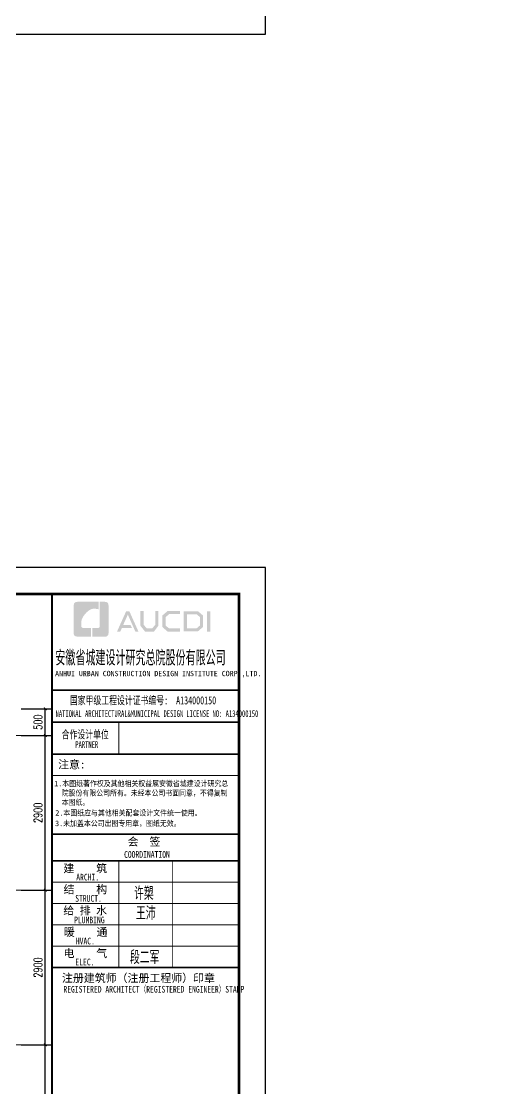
# Model space of a CAD drawing. Extents: x -1712635 to -854203, y -534641 to -21985.
# Drawn here: x -991810 to -982875, y -110464 to -90455 of the extents above; entities that cross this region are included whole.
import ezdxf

# ---------------------------------------------------------------- set-up
doc = ezdxf.new("R2010")
doc.units = 0
doc.header["$LTSCALE"] = 1000
doc.linetypes.add('DOTE', pattern=[2.42, 2, -0.2, 0.02, -0.2])
doc.layers.get('0').update_dxf_attribs({"linetype": 'CONTINUOUS'})
doc.layers.get('Defpoints').update_dxf_attribs({"linetype": 'CONTINUOUS'})
for name, color, linetype in [('-TK', 7, 'CONTINUOUS'), ('DIM_ELEV', 3, 'CONTINUOUS'), ('PUB_DIM', 3, 'CONTINUOUS'), ('S-X详图填充', 252, 'CONTINUOUS'), ('图签文字', 4, 'CONTINUOUS')]:
    doc.layers.add(name, color=color, linetype=linetype)
doc.layers.add('DOTE', color=19, linetype='DOTE', lineweight=9)
doc.layers.add('图框', color=9, linetype='CONTINUOUS', lineweight=18)
doc.styles.add('_TCH_DIM_T3', font='SIMPLEX', dxfattribs={"width": 0.705882, "bigfont": 'GBCBIG'})
doc.styles.add('HT', font='simhei.ttf')
doc.styles.add('建筑图签-1', font='simhei.ttf', dxfattribs={"width": 0.7})
doc.styles.add('建筑图签-2', font='TXT.shx', dxfattribs={"width": 0.5, "bigfont": 'HZTXT.shx'})
doc.dimstyles.new('_TCH_ARCH&&50', dxfattribs={"dimtxt": 157.5, "dimasz": 50, "dimexe": 125, "dimexo": 150, "dimgap": 58.75, "dimtad": 1, "dimdec": 0, "dimzin": 0, "dimdsep": 46, "dimtxsty": '_TCH_DIM_T3', "dimblk": 'ARCHTICK', "dimcen": 0.09, "dimclrt": 7, "dimazin": 0, "dimtfac": 1, "dimtdec": 0, "dimtix": 1, "dimtmove": 2, "dimatfit": 3, "dimldrblk": 'ARCHTICK', "dimfxl": 0, "dimtolj": 1, "dimtzin": 0, "dimarcsym": 0})

# ---------------------------------------------------------------- blocks, each defined once
blk = doc.blocks.new('院标1')
h = blk.add_hatch(color=150)
h.dxf.hatch_style = 1
edge = h.paths.add_edge_path()
edge.add_spline(control_points=[(116373, 648379), (116379, 648379), (116382, 648379), (116391, 648379), (116391, 648379), (116391, 648379), (116616, 648379), (116616, 648379), (116616, 648379), (116616, 648379), (116616, 648054), (116616, 648054), (116616, 648054), (116616, 648054), (116108, 648054), (116108, 648054), (116108, 648054), (116028, 648054), (115963, 648111), (115963, 648199), (115963, 648199), (115963, 648199), (115963, 649215), (115963, 649215), (115963, 649215), (115963, 649295), (116018, 649360), (116108, 649360), (116108, 649360), (116108, 649360), (116897, 649360), (116897, 649360), (116897, 649360), (116897, 649360), (116897, 649080), (116897, 649080), (116897, 649080), (116897, 649080), (116566, 649140), (116356, 648859), (116356, 648859), (116245, 648719), (116240, 648545), (116247, 648466), (116247, 648466), (116254, 648386), (116247, 648466), (116247, 648466), (116247, 648466), (116247, 648466), (116258, 648374), (116373, 648379)], knot_values=[0, 0, 0, 0, 0.071429, 0.071429, 0.071429, 0.107143, 0.142857, 0.142857, 0.142857, 0.178571, 0.214286, 0.214286, 0.214286, 0.25, 0.285714, 0.285714, 0.285714, 0.321429, 0.357143, 0.357143, 0.357143, 0.392857, 0.428571, 0.428571, 0.428571, 0.464286, 0.5, 0.5, 0.5, 0.535714, 0.571429, 0.571429, 0.571429, 0.607143, 0.642857, 0.642857, 0.642857, 0.678571, 0.714286, 0.714286, 0.714286, 0.75, 0.785714, 0.785714, 0.785714, 0.821429, 0.857143, 0.857143, 0.857143, 0.928571, 1, 1, 1, 1], degree=3, periodic=0)
h = blk.add_hatch(color=150)
h.dxf.hatch_style = 1
edge = h.paths.add_edge_path()
edge.add_spline(control_points=[(117268, 649215), (117268, 649215), (117268, 648199), (117268, 648199), (117268, 648199), (117268, 648114), (117212, 648054), (117123, 648054), (117123, 648054), (117123, 648054), (116663, 648054), (116663, 648054), (116663, 648054), (116663, 648054), (116663, 648379), (116663, 648379), (116663, 648379), (116663, 648379), (116865, 648379), (116865, 648379), (116865, 648379), (116907, 648379), (116941, 648413), (116941, 648455), (116941, 648455), (116941, 648455), (116941, 649360), (116941, 649360), (116941, 649360), (116941, 649360), (117123, 649360), (117123, 649360), (117123, 649360), (117204, 649360), (117268, 649306), (117268, 649215)], knot_values=[0, 0, 0, 0, 0.1, 0.1, 0.1, 0.15, 0.2, 0.2, 0.2, 0.25, 0.3, 0.3, 0.3, 0.35, 0.4, 0.4, 0.4, 0.45, 0.5, 0.5, 0.5, 0.55, 0.6, 0.6, 0.6, 0.65, 0.7, 0.7, 0.7, 0.75, 0.8, 0.8, 0.8, 0.9, 1, 1, 1, 1], degree=3, periodic=0)
blk = doc.blocks.new('A1')
at = {"layer": '图框'}
h = blk.add_hatch(color=256, dxfattribs=at)
h.paths.add_polyline_path([(81908, 57758), (82034, 57758), (82034, 56988), (81908, 56988)])
h.paths.add_polyline_path([(81156, 57642), (81156, 57116), (81516, 57116), (81640, 57223), (81640, 57541), (81520, 57642)], flags=16)
h.paths.add_polyline_path([(81038, 57760), (81038, 56998), (81560, 56998), (81759, 57168), (81759, 57596), (81563, 57760)])
h.paths.add_polyline_path([(80895, 57764), (80895, 57648), (80488, 57648), (80355, 57537), (80355, 57218), (80488, 57115), (80897, 57115), (80897, 56993), (80433, 56993), (80231, 57168), (80231, 57596), (80429, 57764)])
h.paths.add_polyline_path([(79412, 57762), (79532, 57762), (79532, 57251), (79646, 57120), (79857, 57120), (79971, 57251), (79971, 57762), (80085, 57762), (80085, 57214), (79921, 56997), (79583, 56997), (79412, 57216)])
h.paths.add_polyline_path([(78880, 57760), (78997, 57760), (79339, 56996), (79223, 56996), (78942, 57630), (78767, 57242), (79038, 57242), (79099, 57127), (78718, 57127), (78659, 56994), (78536, 56994)])
blk.add_lwpolyline([(0, 59400), (0, 0), (84100, 0), (84100, 59400)], close=True)
at = {"const_width": 100}
blk.add_lwpolyline([(2500, 58400), (2500, 1000), (83100, 1000), (83100, 58400)], close=True, dxfattribs=at)
at = {"layer": '图框'}
for p, q in [((76100, 54800), (83100, 54800)), ((76100, 54800), (83100, 54800)), ((76100, 53600), (83100, 53600))]:
    blk.add_line(p, q, dxfattribs=at)
for points, const_width in [([(76100, 1000), (76100, 58400)], 70), ([(76100, 54800), (83100, 54800)], 60), ([(76100, 53600), (83100, 53600)], 60), ([(76100, 53600), (83100, 53600)], 60), ([(78600, 53600), (78600, 52400)], 35), ([(76100, 52400), (83100, 52400)], 60), ([(76100, 52400), (83100, 52400)], 60), ([(76100, 51599), (83100, 51599)], 35), ([(76108, 49400), (83108, 49400)], 60), ([(76108, 48400), (83108, 48400)], 70), ([(76108, 48400), (83108, 48400)], 70), ([(78608, 48400), (78608, 44400)], 35), ([(80608, 48400), (80608, 44400)], 35), ([(76108, 47600), (83108, 47600)], 35), ([(76108, 46800), (83108, 46800)], 35), ([(76108, 46000), (83108, 46000)], 35), ([(76108, 45200), (83108, 45200)], 35), ([(76108, 44400), (83108, 44400)], 70)]:
    blk.add_lwpolyline(points, dxfattribs=dict(at, const_width=const_width))
blk.add_blockref('院标1', (-39049, -591249))
for s, height, style, width, p in [('ANHUI URBAN CONSTRUCTION DESIGN INSTITUTE CORP.,LTD.', 200, '建筑图签-1', 0.91, (76218, 55322)), ('NATIONAL ARCHITECTURAL&MUNICIPAL DESIGN LICENSE NO: A134000150', 250, '建筑图签-1', 0.6, (76237, 53795)), ('PARTNER', 250, '建筑图签-1', 0.6, (76975, 52634)), ('1.本图纸著作权及其他相关权益属安徽省城建设计研究总', 210, 'HT', 0.88, (76186, 51193)), ('院股份有限公司所有。未经本公司书面同意，不得复制', 210, 'HT', 0.88, (76465, 50839)), ('本图纸。', 210, 'HT', 0.88, (76465, 50489)), (' 2.本图纸应与其他相关配套设计文件统一使用。 ', 210, 'HT', 0.88, (76075, 50092)), ('3.未加盖本公司出图专用章，图纸无效。', 210, 'HT', 0.88, (76218, 49698)), ('COORDINATION', 250, '建筑图签-1', 0.7, (78800, 48513)), ('ARCHI.', 250, '建筑图签-1', 0.7, (77009, 47662)), ('STRUCT.', 250, '建筑图签-1', 0.7, (76970, 46865)), ('PLUMBING', 250, '建筑图签-1', 0.7, (76929, 46058)), ('HVAC.', 250, '建筑图签-1', 0.7, (76994, 45265)), ('ELEC.', 250, '建筑图签-1', 0.7, (76978, 44480)), ('REGISTERED ARCHITECT（REGISTERED ENGINEER）STAMP', 250, '建筑图签-1', 0.7, (76529, 43459))]:
    blk.add_text(s, height=height, dxfattribs=dict(at, style=style, width=width)).set_placement(p)
at = {"layer": '图签文字', "color": 7, "style": '建筑图签-1'}
for s, height, width, p in [('安徽省城建设计研究总院股份有限公司', 500, 0.55, (76228, 55777)), ('国家甲级工程设计证书编号:  A134000150', 300, 0.7, (76772, 54267)), ('合作设计单位', 300, 0.7, (76465, 52990))]:
    blk.add_text(s, height=height, dxfattribs=dict(at, width=width)).set_placement(p)
for s, p in [('注意:', (76331, 51863)), ('会  签', (78935, 48968)), ('建    筑', (76530, 47967)), ('结    构', (76534, 47179)), ('给 排 水', (76525, 46385)), ('暖    通', (76543, 45582)), ('电    气', (76533, 44782)), ('注册建筑师（注册工程师）印章', (76475, 43854))]:
    blk.add_text(s, height=300, dxfattribs=at).set_placement(p)
at = {"layer": '图签文字', "color": 1, "style": '建筑图签-2', "width": 0.7}
for s, p in [('许槊', (79175, 46928)), ('王沛', (79246, 46187)), ('段二军', (79021, 44532))]:
    blk.add_text(s, height=500, dxfattribs=at).set_placement(p)
blk = doc.blocks.new('_ArchTick')
at = {"color": 0, "const_width": 0.35}
blk.add_lwpolyline([(-0.5, -0.5), (0.5, 0.5)], dxfattribs=at)
blk = doc.blocks.new('*D1034')
at = {"layer": 'Defpoints', "color": 0}
for p in [(-991963, -109643), (-991363, -109643), (-991963, -112543)]:
    blk.add_point(p, dxfattribs=at)
at = {"layer": 'PUB_DIM', "color": 0, "lineweight": -2}
for p, q in [((-991813, -109643), (-991238, -109643)), ((-991363, -112543), (-991363, -109643)), ((-991813, -112543), (-991238, -112543))]:
    blk.add_line(p, q, dxfattribs=at)
at = {"layer": 'PUB_DIM', "color": 0, "lineweight": -2, "xscale": 50, "yscale": 50, "zscale": 50}
for p, rotation in [((-991363, -109643), 90), ((-991363, -112543), 270)]:
    blk.add_blockref('_ArchTick', p, dxfattribs=dict(at, rotation=rotation))
at = {"layer": 'PUB_DIM', "color": 7, "insert": (-991500, -111093), "char_height": 157.5, "attachment_point": 5, "rotation": 90, "style": '_TCH_DIM_T3'}
blk.add_mtext('\\A1;2900', dxfattribs=at)
blk = doc.blocks.new('*D1035')
at = {"layer": 'Defpoints', "color": 0}
for p in [(-991963, -106743), (-991363, -106743), (-991963, -109643)]:
    blk.add_point(p, dxfattribs=at)
at = {"layer": 'PUB_DIM', "color": 0, "lineweight": -2}
for p, q in [((-991813, -106743), (-991238, -106743)), ((-991363, -109643), (-991363, -106743)), ((-991813, -109643), (-991238, -109643))]:
    blk.add_line(p, q, dxfattribs=at)
at = {"layer": 'PUB_DIM', "color": 0, "lineweight": -2, "xscale": 50, "yscale": 50, "zscale": 50}
for p, rotation in [((-991363, -106743), 90), ((-991363, -109643), 270)]:
    blk.add_blockref('_ArchTick', p, dxfattribs=dict(at, rotation=rotation))
at = {"layer": 'PUB_DIM', "color": 7, "insert": (-991500, -108193), "char_height": 157.5, "attachment_point": 5, "rotation": 90, "style": '_TCH_DIM_T3'}
blk.add_mtext('\\A1;2900', dxfattribs=at)
blk = doc.blocks.new('*D1036')
at = {"layer": 'Defpoints', "color": 0}
for p in [(-991963, -103843), (-991363, -103843), (-991963, -106743)]:
    blk.add_point(p, dxfattribs=at)
at = {"layer": 'PUB_DIM', "color": 0, "lineweight": -2}
for p, q in [((-991813, -103843), (-991238, -103843)), ((-991363, -106743), (-991363, -103843)), ((-991813, -106743), (-991238, -106743))]:
    blk.add_line(p, q, dxfattribs=at)
at = {"layer": 'PUB_DIM', "color": 0, "lineweight": -2, "xscale": 50, "yscale": 50, "zscale": 50}
for p, rotation in [((-991363, -103843), 90), ((-991363, -106743), 270)]:
    blk.add_blockref('_ArchTick', p, dxfattribs=dict(at, rotation=rotation))
at = {"layer": 'PUB_DIM', "color": 7, "insert": (-991500, -105293), "char_height": 157.5, "attachment_point": 5, "rotation": 90, "style": '_TCH_DIM_T3'}
blk.add_mtext('\\A1;2900', dxfattribs=at)
blk = doc.blocks.new('*D1037')
at = {"layer": 'Defpoints', "color": 0}
for p in [(-991963, -103343), (-991363, -103343), (-991963, -103843)]:
    blk.add_point(p, dxfattribs=at)
at = {"layer": 'PUB_DIM', "color": 0, "lineweight": -2}
for p, q in [((-991813, -103343), (-991238, -103343)), ((-991363, -103843), (-991363, -103343)), ((-991813, -103843), (-991238, -103843))]:
    blk.add_line(p, q, dxfattribs=at)
at = {"layer": 'PUB_DIM', "color": 0, "lineweight": -2, "xscale": 50, "yscale": 50, "zscale": 50}
for p, rotation in [((-991363, -103343), 90), ((-991363, -103843), 270)]:
    blk.add_blockref('_ArchTick', p, dxfattribs=dict(at, rotation=rotation))
at = {"layer": 'PUB_DIM', "color": 7, "insert": (-991500, -103593), "char_height": 157.5, "attachment_point": 5, "rotation": 90, "style": '_TCH_DIM_T3'}
blk.add_mtext('\\A1;500', dxfattribs=at)

msp = doc.modelspace()

# ---------------------------------------------------------------- linework, layer by layer
at = {"layer": 'DIM_ELEV'}
for p, q in [((-991762.77, -103343.41), (-991237.77, -103343.41)), ((-991762.77, -103843.41), (-991237.77, -103843.41)), ((-991762.77, -106743.41), (-991237.77, -106743.41)), ((-991762.77, -109643.41), (-991237.77, -109643.41))]:
    msp.add_line(p, q, dxfattribs=at)
at = {"layer": 'DOTE', "linetype": 'DOTE'}
for p, q in [((-991462.77, -103843.41), (-1006939.83, -103843.41)), ((-991462.77, -106743.41), (-1006939.83, -106743.41)), ((-991462.77, -109643.41), (-1006939.83, -109643.41))]:
    msp.add_line(p, q, dxfattribs=at)
at = {"layer": 'S-X详图填充', "color": 2, "const_width": 5}
msp.add_lwpolyline([(-1040655.48, -93928.37, -0.57735027), (-1018160.95, -93928.37, -0.57735027), (-995666.42, -93928.37, -0.57735027), (-973171.89, -93928.37, -0.57735027), (-950677.37, -93928.37, -0.57735027), (-928182.84, -93928.37, -0.57735027), (-905688.31, -93928.37, -0.57735027), (-883193.78, -93928.37, -0.57735027), (-860699.26, -93928.37, -0.57735027), (-860699.26, -116422.9, -0.57735027), (-860699.26, -138917.43, -0.57735027)], format="xyb", dxfattribs=at)

# ---------------------------------------------------------------- block references
at = {"layer": '-TK', "xscale": 0.5, "yscale": 0.5, "zscale": 0.5}
for p in [(-1029287.77, -90692.79), (-1029287.77, -130392.79)]:
    msp.add_blockref('A1', p, dxfattribs=at)

# ---------------------------------------------------------------- dimensions: what is measured, and where the dimension line sits
at = {"layer": 'PUB_DIM'}
for p1, p2, picture, middle in [((-991962.77, -103843.41), (-991962.77, -103343.41), '*D1037', (-991500.27, -103593.41)), ((-991962.77, -106743.41), (-991962.77, -103843.41), '*D1036', (-991500.27, -105293.41)), ((-991962.77, -109643.41), (-991962.77, -106743.41), '*D1035', (-991500.27, -108193.41)), ((-991962.77, -112543.41), (-991962.77, -109643.41), '*D1034', (-991500.27, -111093.41))]:
    dim = msp.add_aligned_dim(p1=p1, p2=p2, distance=-600, dimstyle='_TCH_ARCH&&50', dxfattribs=at)
    dim.commit()
    dim.dimension.update_dxf_attribs({"geometry": picture, "text_midpoint": middle})

doc.saveas('drawing.dxf')
